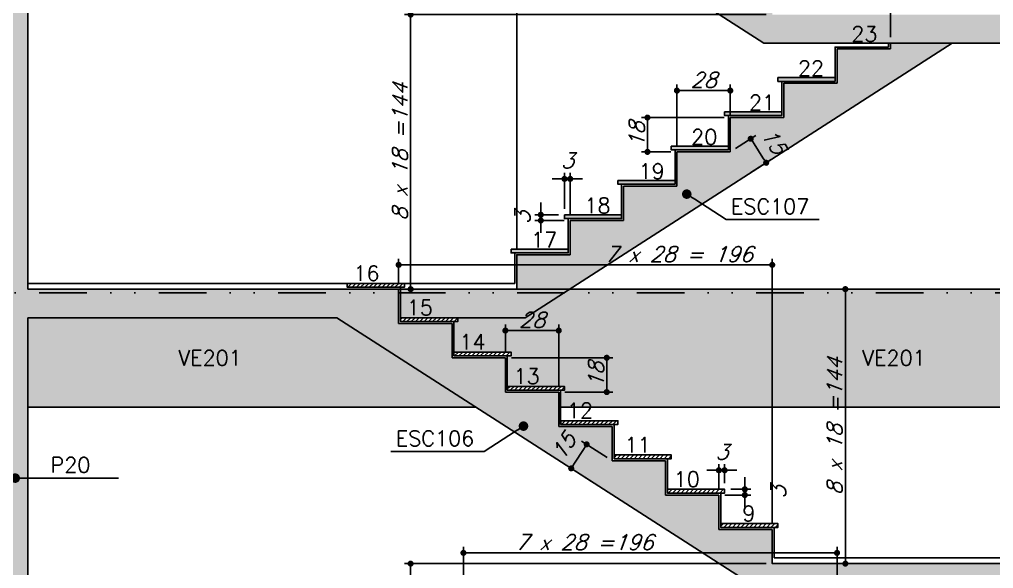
# Model space of a CAD drawing. Header units: millimetres. Extents: x -832 to 3668, y -1574 to 5296.
# Drawn here: x -414 to 97, y 273 to 561 of the extents above; entities that cross this region are included whole.
import ezdxf
from ezdxf import colors
from ezdxf.entities.mleader import LeaderData, LeaderLine
from ezdxf.math import Vec2, Vec3

# ---------------------------------------------------------------- set-up
doc = ezdxf.new("R2010")
doc.units = ezdxf.units.MM
doc.header["$LTSCALE"] = 50
doc.linetypes.add('DIVIDE2', pattern=[0.625, 0.25, -0.125, 0, -0.125, 0, -0.125])
for name, color, linetype in [('F-AUX-RED', 1, 'Continuous'), ('F-BOCEL CORTE', 2, 'Continuous'), ('F-BOCEL VISTA', 253, 'Continuous'), ('F-CORTE', 4, 'Continuous'), ('F-COTAS', 106, 'Continuous'), ('F-EIXOS-DET', 1, 'Continuous'), ('F-ESC CORTE', 4, 'Continuous'), ('F-ESC NOME', 2, 'Continuous'), ('F-ESC NUM', 2, 'Continuous'), ('F-ESC SOLIDO CORTE', 71, 'Continuous'), ('F-ESC VISTA', 2, 'Continuous'), ('F-REV_VISTA', 254, 'Continuous'), ('F-REVESTIMENTO', 1, 'Continuous'), ('F-SOLIDO', 71, 'Continuous'), ('F-TEXTO-YELLOW', 2, 'Continuous'), ('F-VISTA', 2, 'Continuous'), ('F-VISTA SÓLIDO', 254, 'Continuous'), ('F-VISTA SÓLIDO ESCADA', 253, 'Continuous')]:
    doc.layers.add(name, color=color, linetype=linetype)
doc.styles.add('5385-ARQ-PB-BAS-PLA-TER-TORRE-A-106-TXT$0$R60-75', font='romans.shx', dxfattribs={"height": 0.1125})
doc.styles.add('CP-TEXT-INCL', font='romans.shx', dxfattribs={"oblique": 20})
doc.styles.add('MCP', font='romans.shx')
doc.styles.add('ROMANS', font='romans.shx')
doc.styles.get("Standard").update_dxf_attribs({"font": 'arial.ttf'})
doc.dimstyles.new('CP-COTAS-50', dxfattribs={"dimscale": 0.64, "dimtxt": 12.5, "dimasz": 5, "dimexe": 5, "dimexo": 5, "dimgap": 2.5, "dimtad": 1, "dimdec": 1, "dimdsep": 46, "dimtxsty": 'CP-TEXT-INCL', "dimblk1": 'DOT', "dimblk2": 'DOT', "dimsah": 1, "dimcen": 9, "dimclrd": 256, "dimclre": 256, "dimclrt": 256, "dimadec": 0, "dimazin": 0, "dimtfac": 1, "dimtdec": 1, "dimtmove": 2, "dimatfit": 3, "dimldrblk": 'DOT', "dimfxl": 5, "dimtolj": 1, "dimarcsym": 0})
pattern_1 = [(0, (0, 0), (0, 6.985), [5.08, -1.905]), (90, (0, 0), (-6.985, 4e-16), [5.08, -1.905])]

# ---------------------------------------------------------------- blocks, each defined once
blk = doc.blocks.new('_DOT')
at = {"color": 0, "linetype": 'ByBlock'}
blk.add_line((-0.5, 0), (-1, 0), dxfattribs=at)
at = {"color": 0, "linetype": 'ByBlock', "const_width": 0.5}
blk.add_lwpolyline([(-0.25, 0, 1), (0.25, 0, 1)], format="xyb", close=True, dxfattribs=at)
blk = doc.blocks.new('BOCEL_EST')
at = {"layer": 'F-BOCEL CORTE'}
h = blk.add_hatch(dxfattribs=at)
h.set_pattern_fill('ANSI31', color=2, scale=0.5)
h.paths.add_polyline_path([(13.59, -262.25), (13.59, -260.25), (-16.41, -260.25), (-16.41, -262.25)])
at = {"layer": 'F-BOCEL CORTE', "color": 2}
blk.add_lwpolyline([(-16.41, -260.25), (-16.41, -262.25), (13.59, -262.25), (13.59, -260.25), (-16.41, -260.25)], dxfattribs=at)
blk = doc.blocks.new('BOCEL_VISTA_EST')
at = {"layer": 'F-BOCEL VISTA'}
h = blk.add_hatch(color=254, dxfattribs=at)
h.dxf.hatch_style = 1
h.paths.add_polyline_path([(-209.57, -462.94), (-209.57, -460.94), (-239.57, -460.94), (-239.57, -462.94)])
blk.add_lwpolyline([(-239.57, -460.94), (-239.57, -462.94), (-209.57, -462.94), (-209.57, -460.94), (-239.57, -460.94)], dxfattribs=at)
blk = doc.blocks.new('*D440')
at = {"layer": 'DEFPOINTS', "color": 0, "transparency": 16777216}
for p in [(-41.57, 523.21), (-41.57, 507.34), (-69.57, 491.06)]:
    blk.add_point(p, dxfattribs=at)
at = {"layer": 'F-COTAS', "lineweight": -2, "transparency": 16777216}
for p, q in [((-69.57, 494.26), (-69.57, 526.41)), ((-41.57, 510.54), (-41.57, 526.41)), ((-66.37, 523.21), (-44.77, 523.21))]:
    blk.add_line(p, q, dxfattribs=at)
at = {"layer": 'F-COTAS', "lineweight": -2, "transparency": 16777216, "xscale": 3.2, "yscale": 3.2, "zscale": 3.2, "rotation": 180}
blk.add_blockref('_DOT', (-69.57, 523.21), dxfattribs=at)
at = {"layer": 'F-COTAS', "lineweight": -2, "transparency": 16777216, "xscale": 3.2, "yscale": 3.2, "zscale": 3.2}
blk.add_blockref('_DOT', (-41.57, 523.21), dxfattribs=at)
at = {"layer": 'F-COTAS', "transparency": 16777216, "insert": (-55.57, 528.81), "char_height": 8, "attachment_point": 5, "style": 'CP-TEXT-INCL'}
blk.add_mtext('\\A1;28', dxfattribs=at)
blk = doc.blocks.new('*D441')
at = {"layer": 'DEFPOINTS', "color": 0, "transparency": 16777216}
for p in [(-41.57, 509.06), (-85.04, 491.06), (-69.57, 491.06)]:
    blk.add_point(p, dxfattribs=at)
at = {"layer": 'F-COTAS', "lineweight": -2, "transparency": 16777216}
for p, q in [((-44.77, 509.06), (-88.24, 509.06)), ((-85.04, 505.86), (-85.04, 494.26)), ((-72.77, 491.06), (-88.24, 491.06))]:
    blk.add_line(p, q, dxfattribs=at)
at = {"layer": 'F-COTAS', "lineweight": -2, "transparency": 16777216, "xscale": 3.2, "yscale": 3.2, "zscale": 3.2}
for p, rotation in [((-85.04, 509.06), 90), ((-85.04, 491.06), 270)]:
    blk.add_blockref('_DOT', p, dxfattribs=dict(at, rotation=rotation))
at = {"layer": 'F-COTAS', "transparency": 16777216, "insert": (-90.64, 500.06), "char_height": 8, "attachment_point": 5, "rotation": 90, "style": 'CP-TEXT-INCL'}
blk.add_mtext('\\A1;18', dxfattribs=at)
blk = doc.blocks.new('*D442')
at = {"layer": 'DEFPOINTS', "color": 0, "transparency": 16777216}
for p in [(-128.57, 476.88), (-128.57, 458.06), (-125.57, 455.06)]:
    blk.add_point(p, dxfattribs=at)
at = {"layer": 'F-COTAS', "lineweight": -2, "transparency": 16777216}
for p, q in [((-131.77, 476.88), (-134.97, 476.88)), ((-128.57, 461.26), (-128.57, 480.08)), ((-125.57, 476.88), (-128.57, 476.88)), ((-125.57, 458.26), (-125.57, 480.08)), ((-122.37, 476.88), (-119.17, 476.88))]:
    blk.add_line(p, q, dxfattribs=at)
at = {"layer": 'F-COTAS', "lineweight": -2, "transparency": 16777216, "xscale": 3.2, "yscale": 3.2, "zscale": 3.2}
blk.add_blockref('_DOT', (-128.57, 476.88), dxfattribs=at)
at = {"layer": 'F-COTAS', "lineweight": -2, "transparency": 16777216, "xscale": 3.2, "yscale": 3.2, "zscale": 3.2, "rotation": 180}
blk.add_blockref('_DOT', (-125.57, 476.88), dxfattribs=at)
at = {"layer": 'F-COTAS', "transparency": 16777216, "insert": (-127.07, 486.48), "char_height": 8, "attachment_point": 5, "style": 'CP-TEXT-INCL'}
blk.add_mtext('\\A1;3', dxfattribs=at)
blk = doc.blocks.new('*D443')
at = {"layer": 'DEFPOINTS', "color": 0, "transparency": 16777216}
for p in [(-140.98, 458.06), (-128.57, 458.06), (-125.57, 455.06)]:
    blk.add_point(p, dxfattribs=at)
at = {"layer": 'F-COTAS', "lineweight": -2, "transparency": 16777216}
for p, q in [((-140.98, 461.26), (-140.98, 464.46)), ((-131.77, 458.06), (-144.18, 458.06)), ((-128.77, 455.06), (-144.18, 455.06)), ((-140.98, 455.06), (-140.98, 458.06)), ((-140.98, 451.86), (-140.98, 448.66))]:
    blk.add_line(p, q, dxfattribs=at)
at = {"layer": 'F-COTAS', "lineweight": -2, "transparency": 16777216, "xscale": 3.2, "yscale": 3.2, "zscale": 3.2}
for p, rotation in [((-140.98, 458.06), 270), ((-140.98, 455.06), 90)]:
    blk.add_blockref('_DOT', p, dxfattribs=dict(at, rotation=rotation))
at = {"layer": 'F-COTAS', "transparency": 16777216, "insert": (-150.58, 456.56), "char_height": 8, "attachment_point": 5, "rotation": 90, "style": 'CP-TEXT-INCL'}
blk.add_mtext('\\A1;3', dxfattribs=at)
blk = doc.blocks.new('*D498')
at = {"layer": 'DEFPOINTS', "color": 0, "transparency": 16777216}
for p in [(-44.57, 324.05), (-44.57, 314.06), (-47.57, 311.06)]:
    blk.add_point(p, dxfattribs=at)
at = {"layer": 'F-COTAS', "lineweight": -2, "transparency": 16777216}
for p, q in [((-47.57, 314.26), (-47.57, 327.25)), ((-44.57, 317.26), (-44.57, 327.25)), ((-50.77, 324.05), (-53.97, 324.05)), ((-47.57, 324.05), (-44.57, 324.05)), ((-41.37, 324.05), (-38.17, 324.05))]:
    blk.add_line(p, q, dxfattribs=at)
at = {"layer": 'F-COTAS', "lineweight": -2, "transparency": 16777216, "xscale": 3.2, "yscale": 3.2, "zscale": 3.2}
blk.add_blockref('_DOT', (-47.57, 324.05), dxfattribs=at)
at = {"layer": 'F-COTAS', "lineweight": -2, "transparency": 16777216, "xscale": 3.2, "yscale": 3.2, "zscale": 3.2, "rotation": 180}
blk.add_blockref('_DOT', (-44.57, 324.05), dxfattribs=at)
at = {"layer": 'F-COTAS', "transparency": 16777216, "insert": (-46.07, 333.65), "char_height": 8, "attachment_point": 5, "style": 'CP-TEXT-INCL'}
blk.add_mtext('\\A1;3', dxfattribs=at)
blk = doc.blocks.new('*D499')
at = {"layer": 'DEFPOINTS', "color": 0, "transparency": 16777216}
for p in [(-44.57, 314.06), (-33.96, 314.06), (-47.57, 311.06)]:
    blk.add_point(p, dxfattribs=at)
at = {"layer": 'F-COTAS', "lineweight": -2, "transparency": 16777216}
for p, q in [((-33.96, 317.26), (-33.96, 320.46)), ((-41.37, 314.06), (-30.76, 314.06)), ((-33.96, 311.06), (-33.96, 314.06)), ((-44.37, 311.06), (-30.76, 311.06)), ((-33.96, 307.86), (-33.96, 304.66))]:
    blk.add_line(p, q, dxfattribs=at)
at = {"layer": 'F-COTAS', "lineweight": -2, "transparency": 16777216, "xscale": 3.2, "yscale": 3.2, "zscale": 3.2}
for p, rotation in [((-33.96, 314.06), 270), ((-33.96, 311.06), 90)]:
    blk.add_blockref('_DOT', p, dxfattribs=dict(at, rotation=rotation))
at = {"layer": 'F-COTAS', "transparency": 16777216, "insert": (-16.36, 312.56), "char_height": 8, "attachment_point": 5, "rotation": 90, "style": 'CP-TEXT-INCL'}
blk.add_mtext('\\A1;3', dxfattribs=at)
blk = doc.blocks.new('*D496')
at = {"layer": 'DEFPOINTS', "color": 0, "transparency": 16777216}
for p in [(-159.57, 397.32), (-159.57, 383.06), (-131.57, 365.06)]:
    blk.add_point(p, dxfattribs=at)
at = {"layer": 'F-COTAS', "lineweight": -2, "transparency": 16777216}
for p, q in [((-159.57, 386.26), (-159.57, 400.52)), ((-131.57, 368.26), (-131.57, 400.52)), ((-134.77, 397.32), (-156.37, 397.32))]:
    blk.add_line(p, q, dxfattribs=at)
at = {"layer": 'F-COTAS', "lineweight": -2, "transparency": 16777216, "xscale": 3.2, "yscale": 3.2, "zscale": 3.2, "rotation": 180}
blk.add_blockref('_DOT', (-159.57, 397.32), dxfattribs=at)
at = {"layer": 'F-COTAS', "lineweight": -2, "transparency": 16777216, "xscale": 3.2, "yscale": 3.2, "zscale": 3.2}
blk.add_blockref('_DOT', (-131.57, 397.32), dxfattribs=at)
at = {"layer": 'F-COTAS', "transparency": 16777216, "insert": (-145.57, 402.92), "char_height": 8, "attachment_point": 5, "style": 'CP-TEXT-INCL'}
blk.add_mtext('\\A1;28', dxfattribs=at)
blk = doc.blocks.new('*D497')
at = {"layer": 'DEFPOINTS', "color": 0, "transparency": 16777216}
for p in [(-159.57, 383.06), (-131.57, 365.06), (-106.4, 365.06)]:
    blk.add_point(p, dxfattribs=at)
at = {"layer": 'F-COTAS', "lineweight": -2, "transparency": 16777216}
for p, q in [((-156.37, 383.06), (-103.2, 383.06)), ((-106.4, 379.86), (-106.4, 368.26)), ((-128.37, 365.06), (-103.2, 365.06))]:
    blk.add_line(p, q, dxfattribs=at)
at = {"layer": 'F-COTAS', "lineweight": -2, "transparency": 16777216, "xscale": 3.2, "yscale": 3.2, "zscale": 3.2}
for p, rotation in [((-106.4, 383.06), 90), ((-106.4, 365.06), 270)]:
    blk.add_blockref('_DOT', p, dxfattribs=dict(at, rotation=rotation))
at = {"layer": 'F-COTAS', "transparency": 16777216, "insert": (-112, 374.06), "char_height": 8, "attachment_point": 5, "rotation": 90, "style": 'CP-TEXT-INCL'}
blk.add_mtext('\\A1;18', dxfattribs=at)
blk = doc.blocks.new('*D551')
at = {"layer": 'DEFPOINTS', "color": 0, "transparency": 16777216}
for p in [(-19.57, 431.78), (-215.57, 419.06), (-19.57, 293.06)]:
    blk.add_point(p, dxfattribs=at)
at = {"layer": 'F-COTAS', "lineweight": -2, "transparency": 16777216}
for p, q in [((-215.57, 422.26), (-215.57, 434.98)), ((-19.57, 296.26), (-19.57, 434.98)), ((-212.37, 431.78), (-22.77, 431.78))]:
    blk.add_line(p, q, dxfattribs=at)
at = {"layer": 'F-COTAS', "lineweight": -2, "transparency": 16777216, "xscale": 3.2, "yscale": 3.2, "zscale": 3.2, "rotation": 180}
blk.add_blockref('_DOT', (-215.57, 431.78), dxfattribs=at)
at = {"layer": 'F-COTAS', "lineweight": -2, "transparency": 16777216, "xscale": 3.2, "yscale": 3.2, "zscale": 3.2}
blk.add_blockref('_DOT', (-19.57, 431.78), dxfattribs=at)
at = {"layer": 'F-COTAS', "transparency": 16777216, "insert": (-68.66, 437.38), "char_height": 8, "attachment_point": 5, "style": 'CP-TEXT-INCL'}
blk.add_mtext('\\A1;7 x 28 = 196', dxfattribs=at)
blk = doc.blocks.new('*D552')
at = {"layer": 'DEFPOINTS', "color": 0, "transparency": 16777216}
for p in [(14.43, 280.7), (14.43, 260.06), (-181.57, 149.06)]:
    blk.add_point(p, dxfattribs=at)
at = {"layer": 'F-COTAS', "lineweight": -2, "transparency": 16777216}
for p, q in [((-181.57, 152.26), (-181.57, 283.9)), ((14.43, 263.26), (14.43, 283.9)), ((-178.37, 280.7), (11.23, 280.7))]:
    blk.add_line(p, q, dxfattribs=at)
at = {"layer": 'F-COTAS', "lineweight": -2, "transparency": 16777216, "xscale": 3.2, "yscale": 3.2, "zscale": 3.2, "rotation": 180}
blk.add_blockref('_DOT', (-181.57, 280.7), dxfattribs=at)
at = {"layer": 'F-COTAS', "lineweight": -2, "transparency": 16777216, "xscale": 3.2, "yscale": 3.2, "zscale": 3.2}
blk.add_blockref('_DOT', (14.43, 280.7), dxfattribs=at)
at = {"layer": 'F-COTAS', "transparency": 16777216, "insert": (-118.15, 286.3), "char_height": 8, "attachment_point": 5, "style": 'CP-TEXT-INCL'}
blk.add_mtext('\\A1;7 x 28 =196', dxfattribs=at)
blk = doc.blocks.new('*D553')
at = {"layer": 'DEFPOINTS', "color": 0, "transparency": 16777216}
for p in [(42.43, 567.06), (42.43, 548.06), (-153.57, 437.06)]:
    blk.add_point(p, dxfattribs=at)
at = {"layer": 'F-COTAS', "lineweight": -2, "transparency": 16777216}
for p, q in [((-153.57, 440.26), (-153.57, 570.26)), ((42.43, 551.26), (42.43, 570.26)), ((-150.37, 567.06), (39.23, 567.06))]:
    blk.add_line(p, q, dxfattribs=at)
at = {"layer": 'F-COTAS', "lineweight": -2, "transparency": 16777216, "xscale": 3.2, "yscale": 3.2, "zscale": 3.2, "rotation": 180}
blk.add_blockref('_DOT', (-153.57, 567.06), dxfattribs=at)
at = {"layer": 'F-COTAS', "lineweight": -2, "transparency": 16777216, "xscale": 3.2, "yscale": 3.2, "zscale": 3.2}
blk.add_blockref('_DOT', (42.43, 567.06), dxfattribs=at)
at = {"layer": 'F-COTAS', "transparency": 16777216, "insert": (-107.09, 572.66), "char_height": 8, "attachment_point": 5, "style": 'CP-TEXT-INCL'}
blk.add_mtext('\\A1;7 x 28 =196', dxfattribs=at)
blk = doc.blocks.new('*D587')
at = {"layer": 'DEFPOINTS', "color": 0, "transparency": 16777216}
for p in [(-209.28, 275.06), (-19.57, 275.06), (-181.57, 131.06)]:
    blk.add_point(p, dxfattribs=at)
at = {"layer": 'F-COTAS', "lineweight": -2, "transparency": 16777216}
for p, q in [((-22.77, 275.06), (-212.48, 275.06)), ((-209.28, 134.26), (-209.28, 271.86)), ((-184.77, 131.06), (-212.48, 131.06))]:
    blk.add_line(p, q, dxfattribs=at)
at = {"layer": 'F-COTAS', "lineweight": -2, "transparency": 16777216, "xscale": 3.2, "yscale": 3.2, "zscale": 3.2}
for p, rotation in [((-209.28, 275.06), 90), ((-209.28, 131.06), 270)]:
    blk.add_blockref('_DOT', p, dxfattribs=dict(at, rotation=rotation))
at = {"layer": 'F-COTAS', "transparency": 16777216, "insert": (-214.88, 203.06), "char_height": 8, "attachment_point": 5, "rotation": 90, "style": 'CP-TEXT-INCL'}
blk.add_mtext('\\A1;8 x 18 =144', dxfattribs=at)
blk = doc.blocks.new('*D588')
at = {"layer": 'DEFPOINTS', "color": 0, "transparency": 16777216}
for p in [(-215.57, 419.06), (18.78, 419.06), (-19.57, 275.06)]:
    blk.add_point(p, dxfattribs=at)
at = {"layer": 'F-COTAS', "lineweight": -2, "transparency": 16777216}
for p, q in [((-212.37, 419.06), (21.98, 419.06)), ((18.78, 278.26), (18.78, 415.86)), ((-16.37, 275.06), (21.98, 275.06))]:
    blk.add_line(p, q, dxfattribs=at)
at = {"layer": 'F-COTAS', "lineweight": -2, "transparency": 16777216, "xscale": 3.2, "yscale": 3.2, "zscale": 3.2}
for p, rotation in [((18.78, 419.06), 90), ((18.78, 275.06), 270)]:
    blk.add_blockref('_DOT', p, dxfattribs=dict(at, rotation=rotation))
at = {"layer": 'F-COTAS', "transparency": 16777216, "insert": (13.18, 347.06), "char_height": 8, "attachment_point": 5, "rotation": 90, "style": 'CP-TEXT-INCL'}
blk.add_mtext('\\A1;8 x 18 =144', dxfattribs=at)
blk = doc.blocks.new('*D589')
at = {"layer": 'DEFPOINTS', "color": 0, "transparency": 16777216}
for p in [(-209.28, 563.06), (-19.57, 563.06), (-153.57, 419.06)]:
    blk.add_point(p, dxfattribs=at)
at = {"layer": 'F-COTAS', "lineweight": -2, "transparency": 16777216}
for p, q in [((-22.77, 563.06), (-212.48, 563.06)), ((-209.28, 422.26), (-209.28, 559.86)), ((-156.77, 419.06), (-212.48, 419.06))]:
    blk.add_line(p, q, dxfattribs=at)
at = {"layer": 'F-COTAS', "lineweight": -2, "transparency": 16777216, "xscale": 3.2, "yscale": 3.2, "zscale": 3.2}
for p, rotation in [((-209.28, 563.06), 90), ((-209.28, 419.06), 270)]:
    blk.add_blockref('_DOT', p, dxfattribs=dict(at, rotation=rotation))
at = {"layer": 'F-COTAS', "transparency": 16777216, "insert": (-214.88, 491.06), "char_height": 8, "attachment_point": 5, "rotation": 90, "style": 'CP-TEXT-INCL'}
blk.add_mtext('\\A1;8 x 18 =144', dxfattribs=at)
blk = doc.blocks.new('*D633')
at = {"layer": 'DEFPOINTS', "color": 0, "transparency": 16777216}
for p in [(-103.57, 329.06), (-125.04, 325.04), (-111.67, 316.45)]:
    blk.add_point(p, dxfattribs=at)
at = {"layer": 'F-COTAS', "lineweight": -2, "transparency": 16777216}
for p, q in [((-106.26, 330.79), (-119.62, 339.38)), ((-118.66, 334.96), (-123.31, 327.73)), ((-114.37, 318.18), (-127.73, 326.77))]:
    blk.add_line(p, q, dxfattribs=at)
at = {"layer": 'F-COTAS', "lineweight": -2, "transparency": 16777216, "xscale": 3.2, "yscale": 3.2, "zscale": 3.2}
for p, rotation in [((-116.93, 337.65), 57.26229061808791), ((-125.04, 325.04), 237.2622906180879)]:
    blk.add_blockref('_DOT', p, dxfattribs=dict(at, rotation=rotation))
at = {"layer": 'F-COTAS', "transparency": 16777216, "insert": (-129.06, 336.54), "char_height": 8, "attachment_point": 5, "rotation": 57.2623, "style": 'CP-TEXT-INCL'}
blk.add_mtext('\\A1;15', dxfattribs=at)
blk = doc.blocks.new('*D634')
at = {"layer": 'DEFPOINTS', "color": 0, "transparency": 16777216}
for p in [(-41.57, 491.06), (-22.75, 485.33), (-33.45, 478.44)]:
    blk.add_point(p, dxfattribs=at)
at = {"layer": 'F-COTAS', "lineweight": -2, "transparency": 16777216}
for p, q in [((-38.87, 492.79), (-28.17, 499.67)), ((-29.13, 495.25), (-24.48, 488.02)), ((-30.76, 480.17), (-20.06, 487.06))]:
    blk.add_line(p, q, dxfattribs=at)
at = {"layer": 'F-COTAS', "lineweight": -2, "transparency": 16777216, "xscale": 3.2, "yscale": 3.2, "zscale": 3.2}
for p, rotation in [((-30.86, 497.94), 122.7352262721075), ((-22.75, 485.33), 302.7352262721075)]:
    blk.add_blockref('_DOT', p, dxfattribs=dict(at, rotation=rotation))
at = {"layer": 'F-COTAS', "transparency": 16777216, "insert": (-18.73, 496.83), "char_height": 8, "attachment_point": 5, "rotation": 302.7352, "style": 'CP-TEXT-INCL'}
blk.add_mtext('\\A1;15', dxfattribs=at)

msp = doc.modelspace()

# ---------------------------------------------------------------- hatches: boundary and pattern name
h = msp.add_hatch()
h.set_pattern_fill('ANGLE', color=256)
h.set_pattern_definition(pattern_1)
h.paths.add_polyline_path([(-74.81, 547.56), (-57.85, 547.56), (-57.85, 559.56), (-74.81, 559.56)], flags=9)
h = msp.add_hatch()
h.set_pattern_fill('ANGLE', color=256)
h.set_pattern_definition(pattern_1)
h.paths.add_polyline_path([(-91.57, 529.56), (-74.62, 529.56), (-74.62, 541.56), (-91.57, 541.56)], flags=9)
h = msp.add_hatch()
h.set_pattern_fill('ANGLE', color=256)
h.set_pattern_definition(pattern_1)
h.paths.add_polyline_path([(-119.57, 511.56), (-102.62, 511.56), (-102.62, 523.56), (-119.57, 523.56)], flags=9)
h = msp.add_hatch()
h.set_pattern_fill('ANGLE', color=256)
h.set_pattern_definition(pattern_1)
h.paths.add_polyline_path([(-147.95, 493.56), (-130.62, 493.56), (-130.62, 505.56), (-147.95, 505.56)], flags=9)
h = msp.add_hatch()
h.set_pattern_fill('ANGLE', color=256)
h.set_pattern_definition(pattern_1)
h.paths.add_polyline_path([(-175.57, 475.56), (-158.62, 475.56), (-158.62, 487.56), (-175.57, 487.56)], flags=9)
h = msp.add_hatch()
h.set_pattern_fill('ANGLE', color=256)
h.set_pattern_definition(pattern_1)
h.paths.add_polyline_path([(-97.84, 472.55), (-52.84, 472.55), (-52.84, 487.55), (-97.84, 487.55)], flags=9)
h = msp.add_hatch()
h.set_pattern_fill('ANGLE', color=256)
h.set_pattern_definition(pattern_1)
h.paths.add_polyline_path([(-203.57, 457.56), (-186.62, 457.56), (-186.62, 469.56), (-203.57, 469.56)], flags=9)
h = msp.add_hatch()
h.set_pattern_fill('ANGLE', color=256)
h.set_pattern_definition(pattern_1)
h.paths.add_polyline_path([(-229.28, 439.56), (-214.62, 439.56), (-214.62, 451.56), (-229.28, 451.56)], flags=9)
h = msp.add_hatch()
h.set_pattern_fill('ANGLE', color=256)
h.set_pattern_definition(pattern_1)
h.paths.add_polyline_path([(-264.64, 421.94), (-248.84, 421.94), (-248.84, 433.94), (-264.64, 433.94)], flags=9)
h = msp.add_hatch()
h.set_pattern_fill('ANGLE', color=256)
h.set_pattern_definition(pattern_1)
h.paths.add_polyline_path([(-227.18, 403.94), (-211.37, 403.94), (-211.37, 415.94), (-227.18, 415.94)], flags=9)
h = msp.add_hatch()
h.set_pattern_fill('ANGLE', color=256)
h.set_pattern_definition(pattern_1)
h.paths.add_polyline_path([(-199.56, 385.94), (-183.37, 385.94), (-183.37, 397.94), (-199.56, 397.94)], flags=9)
h = msp.add_hatch()
h.set_pattern_fill('ANGLE', color=256)
h.set_pattern_definition(pattern_1)
h.paths.add_polyline_path([(-332.74, 376.98), (-295.6, 376.98), (-295.6, 388.98), (-332.74, 388.98)], flags=9)
h = msp.add_hatch()
h.set_pattern_fill('ANGLE', color=256)
h.set_pattern_definition(pattern_1)
h.paths.add_polyline_path([(26.07, 376.98), (63.22, 376.98), (63.22, 388.98), (26.07, 388.98)], flags=9)
h = msp.add_hatch()
h.set_pattern_fill('ANGLE', color=256)
h.set_pattern_definition(pattern_1)
h.paths.add_polyline_path([(-171.18, 367.94), (-155.37, 367.94), (-155.37, 379.94), (-171.18, 379.94)], flags=9)
h = msp.add_hatch()
h.set_pattern_fill('ANGLE', color=256)
h.set_pattern_definition(pattern_1)
h.paths.add_polyline_path([(-143.18, 349.94), (-127.37, 349.94), (-127.37, 361.94), (-143.18, 361.94)], flags=9)
h = msp.add_hatch()
h.set_pattern_fill('ANGLE', color=256)
h.set_pattern_definition(pattern_1)
h.paths.add_polyline_path([(-112.89, 331.94), (-99.37, 331.94), (-99.37, 343.94), (-112.89, 343.94)], flags=9)
h = msp.add_hatch()
h.set_pattern_fill('ANGLE', color=256)
h.set_pattern_definition(pattern_1)
h.paths.add_polyline_path([(-398.68, 320.84), (-374.11, 320.84), (-374.11, 332.84), (-398.68, 332.84)], flags=9)
h = msp.add_hatch()
h.set_pattern_fill('ANGLE', color=256)
h.set_pattern_definition(pattern_1)
h.paths.add_polyline_path([(-87.18, 313.94), (-71.37, 313.94), (-71.37, 325.94), (-87.18, 325.94)], flags=9)
h = msp.add_hatch()
h.set_pattern_fill('ANGLE', color=256)
h.set_pattern_definition(pattern_1)
h.paths.add_polyline_path([(-193.51, 300.37), (-148.99, 300.37), (-148.99, 315.37), (-193.51, 315.37)], flags=9)
h = msp.add_hatch()
h.set_pattern_fill('ANGLE', color=256)
h.set_pattern_definition(pattern_1)
h.paths.add_polyline_path([(-59.94, 295.94), (-43.37, 295.94), (-43.37, 307.94), (-59.94, 307.94)], flags=9)
h = msp.add_hatch()
h.set_pattern_fill('ANGLE', color=256)
h.set_pattern_definition(pattern_1)
h.paths.add_polyline_path([(-35.81, 277.94), (-18.86, 277.94), (-18.86, 289.94), (-35.81, 289.94)], flags=9)
at = {"layer": 'F-BOCEL CORTE'}
h = msp.add_hatch(dxfattribs=at)
h.set_pattern_fill('ANSI31', color=2, scale=0.5)
h.set_pattern_definition([(45, (-198.1542, 664.3147), (-1.122532, 1.122532), [])])
h.paths.add_polyline_path([(-184.57, 402.06), (-184.57, 404.06), (-214.57, 404.06), (-214.57, 402.06)])
at = {"layer": 'F-ESC SOLIDO CORTE'}
h = msp.add_hatch(color=256, dxfattribs=at)
h.dxf.hatch_style = 1
h.paths.add_polyline_path([(-215.57, 707.06), (-410.07, 707.06), (-410.07, 692.06), (-247.95, 692.06), (-23.97, 548.06), (166.93, 548.06), (166.93, 563.06), (-19.57, 563.06), (-19.57, 581.06), (-47.57, 581.06), (-47.57, 599.06), (-75.57, 599.06), (-75.57, 617.06), (-103.57, 617.06), (-103.57, 635.06), (-131.57, 635.06), (-131.57, 653.06), (-159.57, 653.06), (-159.57, 671.06), (-187.57, 671.06), (-187.57, 689.06), (-215.57, 689.06)])
h = msp.add_hatch(color=256, dxfattribs=at)
h.dxf.hatch_style = 1
h.paths.add_polyline_path([(-103.57, 347.06), (-131.57, 347.06), (-131.57, 365.06), (-159.57, 365.06), (-159.57, 383.06), (-187.57, 383.06), (-187.57, 401.06), (-215.57, 401.06), (-215.57, 419.06), (-410.07, 419.06), (-410.07, 404.06), (-247.95, 404.06), (-23.97, 260.06), (166.93, 260.06), (166.93, 275.06), (-19.57, 275.06), (-19.57, 293.06), (-47.57, 293.06), (-47.57, 311.06), (-75.57, 311.06), (-75.57, 329.06), (-103.57, 329.06)])
at = {"layer": 'F-SOLIDO'}
h = msp.add_hatch(color=256, dxfattribs=at)
h.dxf.hatch_style = 1
h.paths.add_polyline_path([(-410.07, 4294.74), (-429.07, 4294.73), (-429.07, -692.94), (-478.03, -692.94), (-478.03, -947.94), (-410.07, -947.94)])
h.paths.add_polyline_path([(-307.57, -692.94), (-410.07, -692.94), (-410.07, -947.94), (-307.57, -947.94)])
at = {"layer": 'F-VISTA SÓLIDO'}
h = msp.add_hatch(color=256, dxfattribs=at)
h.dxf.hatch_style = 1
h.paths.add_polyline_path([(166.93, 419.06), (-125.83, 419.06), (-149.16, 404.06), (-184.57, 404.06), (-184.57, 402.06), (-186.57, 402.06), (-186.57, 386.06), (-156.57, 386.06), (-156.57, 384.06), (-158.57, 384.06), (-158.57, 368.06), (-128.57, 368.06), (-128.57, 366.06), (-130.57, 366.06), (-130.57, 357.06), (166.93, 357.06)])
h.paths.add_polyline_path([(-247.95, 404.06), (-410.07, 404.06), (-410.07, 357.06), (-174.85, 357.06)])
h.paths.add_polyline_path([(-429.07, 417.06), (-478.03, 417.06), (-478.03, 357.06), (-429.07, 357.06)])
at = {"layer": 'F-VISTA SÓLIDO ESCADA'}
h = msp.add_hatch(color=256, dxfattribs=at)
h.dxf.hatch_style = 1
h.paths.add_polyline_path([(74.84, 548.06), (42.43, 548.06), (42.43, 545.06), (14.43, 545.06), (14.43, 527.06), (-13.57, 527.06), (-13.57, 509.06), (-41.57, 509.06), (-41.57, 491.06), (-69.57, 491.06), (-69.57, 473.06), (-97.57, 473.06), (-97.57, 455.06), (-125.57, 455.06), (-125.57, 437.06), (-153.57, 437.06), (-153.57, 419.06), (-214.57, 419.06), (-214.57, 404.06), (-184.57, 404.06), (-149.16, 404.06)])

# ---------------------------------------------------------------- linework, layer by layer
at = {"layer": 'F-BOCEL CORTE', "color": 2}
msp.add_lwpolyline([(-214.57, 404.06), (-214.57, 402.06), (-184.57, 402.06), (-184.57, 404.06), (-214.57, 404.06)], dxfattribs=at)
at = {"layer": 'F-CORTE'}
for p, q in [((-410.07, 692.06), (-410.07, 419.06)), ((-410.07, 404.06), (-410.07, 131.06))]:
    msp.add_line(p, q, dxfattribs=at)
at = {"layer": 'F-EIXOS-DET', "color": 252, "linetype": 'DIVIDE2', "ltscale": 2}
msp.add_lwpolyline([(-466.84, 417.06), (248.16, 417.06)], dxfattribs=at)
at = {"layer": 'F-ESC CORTE'}
for p, q in [((-215.57, 419.06), (-215.57, 401.06)), ((-187.57, 401.06), (-187.57, 383.06)), ((-159.57, 383.06), (-159.57, 365.06)), ((-131.57, 365.06), (-131.57, 347.06)), ((-103.57, 347.06), (-103.57, 329.06)), ((-75.57, 329.06), (-75.57, 311.06)), ((-47.57, 311.06), (-47.57, 293.06))]:
    msp.add_line(p, q, dxfattribs=at)
for points in [[(-410.07, 692.06), (-247.95, 692.06), (-23.97, 548.06), (166.93, 548.06)], [(-410.07, 419.06), (-215.57, 419.06)], [(-410.07, 404.06), (-247.95, 404.06), (-23.97, 260.06), (166.93, 260.06)], [(-215.57, 401.06), (-187.57, 401.06)], [(-187.57, 383.06), (-159.57, 383.06)], [(-159.57, 365.06), (-131.57, 365.06)], [(-131.57, 347.06), (-103.57, 347.06)], [(-103.57, 329.06), (-75.57, 329.06)], [(-75.57, 311.06), (-47.57, 311.06)], [(-47.57, 293.06), (-19.57, 293.06)], [(-19.57, 293.06), (-19.57, 275.06), (166.93, 275.06)]]:
    msp.add_lwpolyline(points, dxfattribs=at)
at = {"layer": 'F-ESC VISTA'}
for points in [[(-184.57, 404.06), (-149.16, 404.06), (74.84, 548.06)], [(42.43, 545.06), (42.43, 548.06)], [(14.43, 527.06), (14.43, 545.06), (42.43, 545.06)], [(-13.57, 509.06), (-13.57, 527.06), (14.43, 527.06)], [(-41.57, 491.06), (-41.57, 509.06), (-13.57, 509.06)], [(-69.57, 473.06), (-69.57, 491.06), (-41.57, 491.06)], [(-97.57, 455.06), (-97.57, 473.06), (-69.57, 473.06)], [(-125.57, 437.06), (-125.57, 455.06), (-97.57, 455.06)], [(-153.57, 419.06), (-153.57, 437.06), (-125.57, 437.06)], [(-215.57, 419.06), (-153.57, 419.06)]]:
    msp.add_lwpolyline(points, dxfattribs=at)
at = {"layer": 'F-REV_VISTA'}
for points in [[(41.43, 546.06), (41.43, 548.06)], [(13.43, 528.06), (13.43, 546.06), (41.43, 546.06)], [(-14.57, 510.06), (-14.57, 528.06), (13.43, 528.06)], [(-42.57, 492.06), (-42.57, 510.06), (-14.57, 510.06)], [(-70.57, 474.06), (-70.57, 492.06), (-42.57, 492.06)], [(-98.57, 456.06), (-98.57, 474.06), (-70.57, 474.06)], [(-126.57, 438.06), (-126.57, 456.06), (-98.57, 456.06)], [(-154.57, 422.06), (-154.57, 438.06), (-126.57, 438.06)], [(-154.57, 422.06), (-212.57, 422.06)]]:
    msp.add_lwpolyline(points, dxfattribs=at)
at = {"layer": 'F-REVESTIMENTO'}
msp.add_line((-18.57, 278.06), (166.93, 278.06), dxfattribs=at)
for points in [[(-214.57, 420.06), (-242.57, 420.06), (-242.57, 422.06), (-410.07, 422.06)], [(-18.57, 278.06), (-18.57, 294.06), (-46.57, 294.06), (-46.57, 312.06), (-74.57, 312.06), (-74.57, 330.06), (-102.57, 330.06), (-102.57, 348.06), (-130.57, 348.06), (-130.57, 366.06), (-158.57, 366.06), (-158.57, 384.06), (-186.57, 384.06), (-186.57, 402.06), (-214.57, 402.06), (-214.57, 420.06)]]:
    msp.add_lwpolyline(points, dxfattribs=at)
at = {"layer": 'F-VISTA'}
for points in [[(-125.83, 419.06), (166.93, 419.06)], [(-410.07, 357.06), (-174.85, 357.06)], [(-130.57, 357.06), (166.93, 357.06)]]:
    msp.add_lwpolyline(points, dxfattribs=at)

# ---------------------------------------------------------------- block references
at = {"layer": 'F-BOCEL CORTE'}
for p in [(-226.15, 682.31), (-170.15, 646.31), (-142.15, 628.31), (-114.15, 610.31), (-86.15, 592.31), (-58.15, 574.31), (-30.15, 556.31)]:
    msp.add_blockref('BOCEL_EST', p, dxfattribs=at)
at = {"layer": 'F-BOCEL VISTA'}
for p in [(223, 991), (195, 973), (167, 955), (139, 937), (111, 919), (83, 901)]:
    msp.add_blockref('BOCEL_VISTA_EST', p, dxfattribs=at)

# ---------------------------------------------------------------- texts
at = {"layer": 'F-ESC NOME', "style": 'ROMANS'}
for s, p in [('ESC107', (-41.25, 458.45)), ('ESC106', (-217.05, 336.76))]:
    msp.add_text(s, height=8, dxfattribs=at).set_placement(p)
at = {"layer": 'F-ESC NUM', "style": '5385-ARQ-PB-BAS-PLA-TER-TORRE-A-106-TXT$0$R60-75'}
for s, p in [('23', (21.89, 548.9)), ('22', (-6.11, 530.9)), ('21', (-31.82, 512.9)), ('20', (-62.11, 494.9)), ('19', (-89.72, 476.9)), ('18', (-118.11, 458.9)), ('17', (-146.11, 440.9)), ('16', (-239.29, 423.37)), ('15', (-211.29, 405.37)), ('14', (-183.67, 387.37)), ('13', (-155.29, 369.37)), ('12', (-127.29, 351.37)), ('11', (-97.01, 333.37)), ('10', (-71.29, 315.37)), ('9', (-35.29, 297.37))]:
    msp.add_text(s, height=8, dxfattribs=at).set_placement(p)
at = {"layer": 'F-TEXTO-YELLOW', "style": 'MCP'}
for s, p in [('VE201', (-331.12, 378.98)), ('VE201', (27.69, 378.98)), ('P20', (-398.2, 322.84))]:
    msp.add_text(s, height=8, dxfattribs=at).set_placement(p)

# ---------------------------------------------------------------- dimensions: what is measured, and where the dimension line sits
at = {"layer": 'F-COTAS'}
for base, p1, p2, text, picture, middle in [((42.43, 567.06), (-153.57, 437.06), (42.43, 548.06), '7 x 28 =<>', '*D553', (-107.09, 572.66)), ((-19.57, 431.78), (-215.57, 419.06), (-19.57, 293.06), '7 x 28 = <>', '*D551', (-68.66, 437.38)), ((14.43, 280.7), (-181.57, 149.06), (14.43, 260.06), '7 x 28 =<>', '*D552', (-118.15, 286.3))]:
    dim = msp.add_linear_dim(base=base, p1=p1, p2=p2, text=text, dimstyle='CP-COTAS-50', dxfattribs=at)
    dim.commit()
    dim.dimension.update_dxf_attribs({"geometry": picture, "text_midpoint": middle, "dimtype": 160})
for base, p1, p2, picture, middle in [((-209.28, 563.06), (-153.57, 419.06), (-19.57, 563.06), '*D589', (-214.88, 491.06)), ((18.78, 419.06), (-19.57, 275.06), (-215.57, 419.06), '*D588', (13.18, 347.06)), ((-209.28, 275.06), (-181.57, 131.06), (-19.57, 275.06), '*D587', (-214.88, 203.06))]:
    dim = msp.add_linear_dim(base=base, p1=p1, p2=p2, angle=90, text='8 x 18 =<>', dimstyle='CP-COTAS-50', dxfattribs=at)
    dim.commit()
    dim.dimension.update_dxf_attribs({"geometry": picture, "text_midpoint": middle})
for base, p1, p2, picture, middle in [((-41.57, 523.21), (-69.57, 491.06), (-41.57, 507.34), '*D440', (-55.57, 528.81)), ((-128.57, 476.88), (-125.57, 455.06), (-128.57, 458.06), '*D442', (-127.07, 486.48)), ((-159.57, 397.32), (-131.57, 365.06), (-159.57, 383.06), '*D496', (-145.57, 402.92)), ((-44.57, 324.05), (-47.57, 311.06), (-44.57, 314.06), '*D498', (-46.07, 333.65))]:
    dim = msp.add_linear_dim(base=base, p1=p1, p2=p2, dimstyle='CP-COTAS-50', dxfattribs=at)
    dim.commit()
    dim.dimension.update_dxf_attribs({"geometry": picture, "text_midpoint": middle})
for base, p1, p2, picture, middle in [((-85.04, 491.06), (-41.57, 509.06), (-69.57, 491.06), '*D441', (-90.64, 500.06)), ((-140.98, 458.06), (-125.57, 455.06), (-128.57, 458.06), '*D443', (-150.58, 456.56)), ((-106.4, 365.06), (-159.57, 383.06), (-131.57, 365.06), '*D497', (-112, 374.06)), ((-33.96, 314.06), (-47.57, 311.06), (-44.57, 314.06), '*D499', (-16.36, 312.56))]:
    dim = msp.add_linear_dim(base=base, p1=p1, p2=p2, angle=90, dimstyle='CP-COTAS-50', dxfattribs=at)
    dim.commit()
    dim.dimension.update_dxf_attribs({"geometry": picture, "text_midpoint": middle})
for p1, p2, distance, picture, middle in [((-41.57, 491.06), (-33.45, 478.44), 12.73, '*D634', (-18.73, 496.83)), ((-103.57, 329.06), (-111.67, 316.45), -15.88, '*D633', (-129.06, 336.54))]:
    dim = msp.add_aligned_dim(p1=p1, p2=p2, distance=distance, dimstyle='CP-COTAS-50', dxfattribs=at)
    dim.commit()
    dim.dimension.update_dxf_attribs({"geometry": picture, "text_midpoint": middle})

# ---------------------------------------------------------------- leaders
at = {"layer": 'F-AUX-RED'}
ml = msp.add_multileader_mtext('Standard', dxfattribs=at)
ml.set_content('', color=256)
ml.set_leader_properties()
ml.set_arrow_properties(name='DOT')
ml.build(insert=Vec2(0, 0))
ml.multileader.update_dxf_attribs({"text_right_attachment_type": 6, "dogleg_length": 0.36, "arrow_head_size": 5})
ctx = ml.context
ctx.base_point, ctx.char_height, ctx.arrow_head_size, ctx.landing_gap_size, ctx.plane_origin = Vec3(5.07, 455.54), 0.18, 5, 0.09, Vec3(-64.42, 473.54)
ctx.right_attachment = 6
notes = []
notes.append((ctx, [(0, (1, 1, 0), (-43.77, 455.54), (1, 0), 48.84, [(0, [(-64.42, 468.9)], 0, [])])]))
ctx.mtext.insert, ctx.mtext.flow_direction = Vec3(5.16, 455.63), 5
ml = msp.add_multileader_mtext('Standard', dxfattribs=at)
ml.set_content('', color=256)
ml.set_leader_properties()
ml.set_arrow_properties(name='DOT')
ml.build(insert=Vec2(0, 0))
ml.multileader.update_dxf_attribs({"text_right_attachment_type": 6, "dogleg_length": 0.36, "arrow_head_size": 5})
ctx = ml.context
ctx.base_point, ctx.char_height, ctx.arrow_head_size, ctx.landing_gap_size, ctx.plane_origin = Vec3(-219.73, 333.93), 0.18, 5, 0.09, Vec3(-150.07, 351.84)
ctx.right_attachment, ctx.text_align_type = 6, 2
notes.append((ctx, [(0, (1, 1, 0), (-170.71, 333.84), (-1, 0), 48.84, [(0, [(-150.07, 347.2)], 0, [])])]))
ctx.mtext.insert, ctx.mtext.alignment, ctx.mtext.flow_direction = Vec3(-219.64, 334.02), 3, 5
ml = msp.add_multileader_mtext('Standard', dxfattribs=at)
ml.set_content('', color=256)
ml.set_leader_properties()
ml.set_arrow_properties(name='DOT')
ml.build(insert=Vec2(0, 0))
ml.multileader.update_dxf_attribs({"text_right_attachment_type": 6, "dogleg_length": 0.36, "arrow_head_size": 5})
ctx = ml.context
ctx.base_point, ctx.char_height, ctx.arrow_head_size, ctx.landing_gap_size, ctx.plane_origin = Vec3(-362.58, 319.93), 0.18, 5, 0.09, Vec3(-416.72, 337.93)
ctx.right_attachment = 6
notes.append((ctx, [(0, (1, 1, 0), (-396.07, 319.93), (1, 0), 33.49, [(0, [(-416.72, 319.93)], 0, [])])]))
ctx.mtext.insert, ctx.mtext.flow_direction = Vec3(-362.49, 320.02), 5
for ctx, leaders in notes:
    for number, flags, end, landing, length, lines in leaders:
        leader = LeaderData()
        leader.index, (leader.has_last_leader_line, leader.has_dogleg_vector, leader.attachment_direction) = number, flags
        leader.last_leader_point, leader.dogleg_vector, leader.dogleg_length = Vec3(end), Vec3(landing), length
        for number, points, colour, breaks in lines:
            line = LeaderLine()
            line.index, line.vertices, line.color, line.breaks = number, Vec3.list(points), colors.encode_raw_color(colour), breaks
            leader.lines.append(line)
        ctx.leaders.append(leader)

doc.saveas('drawing.dxf')
